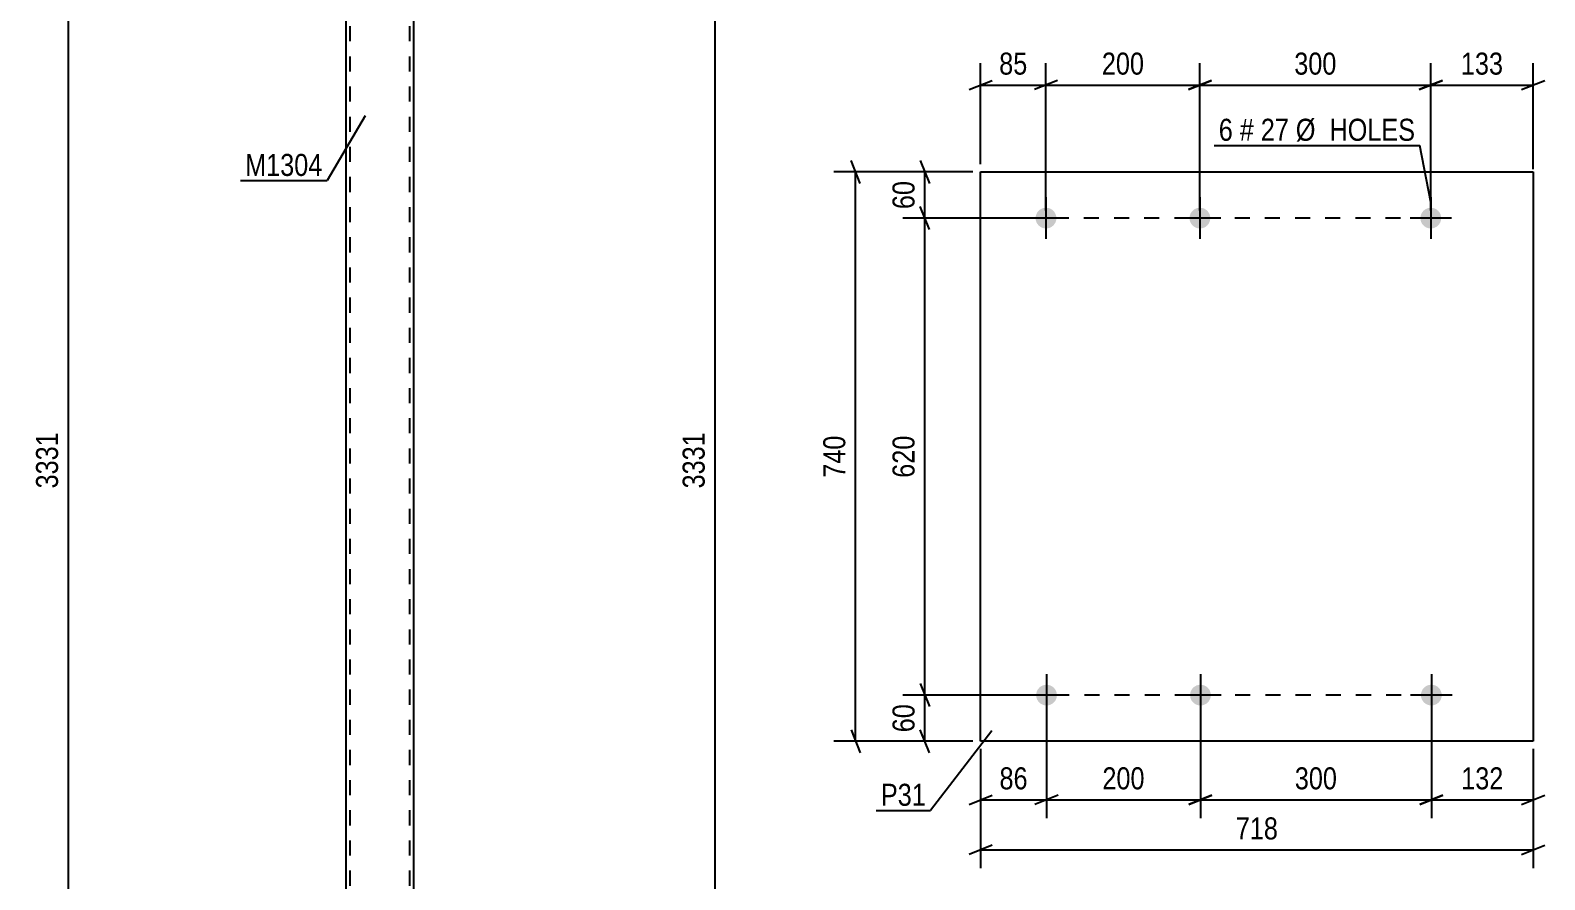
# Model space of a CAD drawing. Header units: millimetres. Extents: x 0 to 594, y 0 to 420.
# Drawn here: x 149.7 to 346.5, y 203.4 to 313.8 of the extents above; entities that cross this region are included whole.
import ezdxf

# ---------------------------------------------------------------- set-up
doc = ezdxf.new("R2010")
doc.units = ezdxf.units.MM
doc.linetypes.add('DXK_LINE_DOT2', pattern=[3.9198, 1.9599, -1.9599])
doc.styles.add('Arial Narrow', font='ARIALN.TTF', dxfattribs={"height": 0.2})

# ---------------------------------------------------------------- blocks, each defined once
blk = doc.blocks.new('Part-761544929-6126 - 5985')
at = {"color": 7, "linetype": 'DXK_LINE_DOT2'}
for p, q in [((190.77, 356.06), (199.57, 356.06)), ((190.77, 327.9), (190.77, 356.06)), ((191.3, 163.39), (191.3, 356.06)), ((199.04, 163.39), (199.04, 356.06)), ((199.57, 327.9), (199.57, 356.06)), ((190.77, 163.39), (190.77, 191.55)), ((199.57, 163.39), (199.57, 191.55)), ((190.77, 163.39), (199.57, 163.39))]:
    blk.add_line(p, q, dxfattribs=at)
at = {"color": 2, "linetype": 'Continuous'}
for p, q in [((190.77, 191.55), (190.77, 327.9)), ((199.57, 191.55), (199.57, 327.9))]:
    blk.add_line(p, q, dxfattribs=at)
blk = doc.blocks.new('Part-761544929-9482 - 9481')
at = {"color": 2, "linetype": 'Continuous'}
for p, q in [((273.2, 221.36), (273.2, 295.36)), ((273.2, 295.36), (345, 295.36)), ((345, 295.36), (345, 221.36)), ((345, 221.36), (273.2, 221.36))]:
    blk.add_line(p, q, dxfattribs=at)
blk = doc.blocks.new('Bolt-761544929-9483 - 9481')
at = {"linetype": 'Continuous'}
for points in [[(281.7, 288.01, -1), (281.7, 290.71, -1)], [(301.7, 288.01, -1), (301.7, 290.71, -1)], [(331.7, 288.01, -1), (331.7, 290.71, -1)]]:
    blk.add_hatch(color=1, dxfattribs=at).paths.add_polyline_path(points)
at = {"color": 1, "linetype": 'Continuous'}
for p, q in [((281.7, 292.06), (281.7, 286.66)), ((301.7, 292.06), (301.7, 286.66)), ((331.7, 292.06), (331.7, 286.66)), ((284.4, 289.36), (279, 289.36)), ((304.4, 289.36), (299, 289.36)), ((334.4, 289.36), (329, 289.36))]:
    blk.add_line(p, q, dxfattribs=at)
blk = doc.blocks.new('Bolt-761544929-9484 - 9481')
at = {"linetype": 'Continuous'}
for points in [[(281.77, 226.01, -1), (281.77, 228.71, -1)], [(301.77, 226.01, -1), (301.77, 228.71, -1)], [(331.77, 226.01, -1), (331.77, 228.71, -1)]]:
    blk.add_hatch(color=1, dxfattribs=at).paths.add_polyline_path(points)
at = {"color": 1, "linetype": 'Continuous'}
for p, q in [((281.77, 230.06), (281.77, 224.66)), ((301.77, 230.06), (301.77, 224.66)), ((331.77, 230.06), (331.77, 224.66)), ((284.47, 227.36), (279.07, 227.36)), ((304.47, 227.36), (299.07, 227.36)), ((334.47, 227.36), (329.07, 227.36))]:
    blk.add_line(p, q, dxfattribs=at)
blk = doc.blocks.new('Line-761544929-19454 - 9481')
at = {"color": 1, "linetype": 'DXK_LINE_DOT2'}
blk.add_line((331.77, 227.36), (281.77, 227.36), dxfattribs=at)
blk = doc.blocks.new('Line-761544929-19467 - 9481')
at = {"color": 1, "linetype": 'DXK_LINE_DOT2'}
blk.add_line((331.7, 289.36), (281.7, 289.36), dxfattribs=at)
blk = doc.blocks.new('StraightDimension-761544929-15469 - 5985')
at = {"color": 7, "linetype": 'Continuous'}
blk.add_line((154.68, 146.83), (154.68, 368.93), dxfattribs=at)
at = {"color": 0}
blk.add_wipeout([(153.93, 262.14), (149.73, 262.14), (149.73, 253.62), (153.93, 253.62)], dxfattribs=at)
at = {"color": 3, "style": 'Arial Narrow'}
blk.add_text('3331', height=2.863, rotation=90.0002, dxfattribs=at).set_placement((153.33, 254.22))
blk = doc.blocks.new('StraightDimension-761544929-15546 - 5985')
at = {"color": 7, "linetype": 'Continuous'}
blk.add_line((238.7, 146.83), (238.7, 368.93), dxfattribs=at)
at = {"color": 0}
blk.add_wipeout([(237.95, 262.14), (233.75, 262.14), (233.75, 253.62), (237.95, 253.62)], dxfattribs=at)
at = {"color": 3, "style": 'Arial Narrow'}
blk.add_text('3331', height=2.863, rotation=90.0002, dxfattribs=at).set_placement((237.35, 254.22))
blk = doc.blocks.new('StraightDimension-761544929-9926 - 9481')
at = {"color": 7, "linetype": 'Continuous'}
for p, q in [((272.2, 295.36), (263.12, 295.36)), ((265.37, 296.86), (266.57, 293.86)), ((265.97, 289.36), (265.97, 295.36)), ((280.7, 289.36), (263.12, 289.36)), ((266.57, 287.86), (265.37, 290.86))]:
    blk.add_line(p, q, dxfattribs=at)
at = {"color": 0}
blk.add_wipeout([(265.22, 294.79), (261.02, 294.79), (261.02, 289.93), (265.22, 289.93)], dxfattribs=at)
at = {"color": 3, "style": 'Arial Narrow'}
blk.add_text('60', height=2.863, rotation=90.0002, dxfattribs=at).set_placement((264.62, 290.53))
blk = doc.blocks.new('StraightDimension-761544929-9942 - 9481')
at = {"color": 7, "linetype": 'Continuous'}
for p, q in [((331.7, 290.36), (331.7, 309.51)), ((345, 295.7), (345, 309.51)), ((333.2, 307.26), (330.2, 306.06)), ((343.5, 306.06), (346.5, 307.26)), ((331.7, 306.66), (345, 306.66))]:
    blk.add_line(p, q, dxfattribs=at)
at = {"color": 0}
blk.add_wipeout([(341.69, 307.41), (341.69, 311.61), (335.01, 311.61), (335.01, 307.41)], dxfattribs=at)
at = {"color": 3, "style": 'Arial Narrow'}
blk.add_text('133', height=2.863, dxfattribs=at).set_placement((335.61, 308.01))
blk = doc.blocks.new('StraightDimension-761544929-9927 - 9481')
at = {"color": 7, "linetype": 'Continuous'}
for p, q in [((280.7, 289.36), (263.12, 289.36)), ((266.57, 287.86), (265.37, 290.86)), ((265.97, 227.36), (265.97, 289.36)), ((265.37, 228.86), (266.57, 225.86)), ((280.77, 227.36), (263.12, 227.36))]:
    blk.add_line(p, q, dxfattribs=at)
at = {"color": 0}
blk.add_wipeout([(265.22, 261.7), (261.02, 261.7), (261.02, 255.01), (265.22, 255.01)], dxfattribs=at)
at = {"color": 3, "style": 'Arial Narrow'}
blk.add_text('620', height=2.863, rotation=90.0002, dxfattribs=at).set_placement((264.62, 255.61))
blk = doc.blocks.new('StraightDimension-761544929-21634 - 9481')
at = {"color": 7, "linetype": 'Continuous'}
for p, q in [((301.7, 290.36), (301.7, 309.51)), ((331.7, 290.36), (331.7, 309.51)), ((303.2, 307.26), (300.2, 306.06)), ((330.2, 306.06), (333.2, 307.26)), ((301.7, 306.66), (331.7, 306.66))]:
    blk.add_line(p, q, dxfattribs=at)
at = {"color": 0}
blk.add_wipeout([(320.04, 307.41), (320.04, 311.61), (313.36, 311.61), (313.36, 307.41)], dxfattribs=at)
at = {"color": 3, "style": 'Arial Narrow'}
blk.add_text('300', height=2.863, dxfattribs=at).set_placement((313.96, 308.01))
blk = doc.blocks.new('StraightDimension-761544929-9928 - 9481')
at = {"color": 7, "linetype": 'Continuous'}
for p, q in [((265.37, 228.86), (266.57, 225.86)), ((280.77, 227.36), (263.12, 227.36)), ((265.97, 221.36), (265.97, 227.36)), ((266.57, 219.86), (265.37, 222.86)), ((272.2, 221.36), (263.12, 221.36))]:
    blk.add_line(p, q, dxfattribs=at)
at = {"color": 0}
blk.add_wipeout([(265.22, 226.79), (261.02, 226.79), (261.02, 221.93), (265.22, 221.93)], dxfattribs=at)
at = {"color": 3, "style": 'Arial Narrow'}
blk.add_text('60', height=2.863, rotation=90.0002, dxfattribs=at).set_placement((264.62, 222.53))
blk = doc.blocks.new('StraightDimension-761544929-9938 - 9481')
at = {"color": 7, "linetype": 'Continuous'}
for p, q in [((272.2, 295.36), (254.12, 295.36)), ((257.57, 293.86), (256.37, 296.86)), ((256.97, 221.36), (256.97, 295.36)), ((256.37, 222.86), (257.57, 219.86)), ((272.2, 221.36), (254.12, 221.36))]:
    blk.add_line(p, q, dxfattribs=at)
at = {"color": 0}
blk.add_wipeout([(256.22, 261.7), (252.02, 261.7), (252.02, 255.01), (256.22, 255.01)], dxfattribs=at)
at = {"color": 3, "style": 'Arial Narrow'}
blk.add_text('740', height=2.863, rotation=90.0002, dxfattribs=at).set_placement((255.62, 255.61))
blk = doc.blocks.new('StraightDimension-761544929-9945 - 9481')
at = {"color": 7, "linetype": 'Continuous'}
for p, q in [((273.2, 296.36), (273.2, 309.51)), ((281.7, 290.36), (281.7, 309.51)), ((271.7, 306.06), (274.7, 307.26)), ((283.2, 307.26), (280.2, 306.06)), ((273.2, 306.66), (281.7, 306.66))]:
    blk.add_line(p, q, dxfattribs=at)
at = {"color": 0}
blk.add_wipeout([(279.88, 307.41), (279.88, 311.61), (275.02, 311.61), (275.02, 307.41)], dxfattribs=at)
at = {"color": 3, "style": 'Arial Narrow'}
blk.add_text('85', height=2.863, dxfattribs=at).set_placement((275.62, 308.01))
blk = doc.blocks.new('StraightDimension-761544929-9958 - 9481')
at = {"color": 7, "linetype": 'Continuous'}
for p, q in [((331.77, 226.36), (331.77, 211.36)), ((345, 220.36), (345, 211.36)), ((333.27, 214.36), (330.27, 213.16)), ((331.77, 213.76), (345, 213.76)), ((343.5, 213.16), (346.5, 214.36))]:
    blk.add_line(p, q, dxfattribs=at)
at = {"color": 0}
blk.add_wipeout([(341.73, 214.51), (341.73, 218.71), (335.05, 218.71), (335.05, 214.51)], dxfattribs=at)
at = {"color": 3, "style": 'Arial Narrow'}
blk.add_text('132', height=2.863, dxfattribs=at).set_placement((335.65, 215.11))
blk = doc.blocks.new('StraightDimension-761544929-9961 - 9481')
at = {"color": 7, "linetype": 'Continuous'}
for p, q in [((281.77, 226.36), (281.77, 211.36)), ((273.2, 220.36), (273.2, 211.36)), ((271.7, 213.16), (274.7, 214.36)), ((273.2, 213.76), (281.77, 213.76)), ((283.27, 214.36), (280.27, 213.16))]:
    blk.add_line(p, q, dxfattribs=at)
at = {"color": 0}
blk.add_wipeout([(279.92, 214.51), (279.92, 218.71), (275.06, 218.71), (275.06, 214.51)], dxfattribs=at)
at = {"color": 3, "style": 'Arial Narrow'}
blk.add_text('86', height=2.863, dxfattribs=at).set_placement((275.66, 215.11))
blk = doc.blocks.new('StraightDimension-761544929-9974 - 9481')
at = {"color": 7, "linetype": 'Continuous'}
for p, q in [((273.2, 220.36), (273.2, 204.85)), ((345, 220.36), (345, 204.85)), ((274.7, 207.85), (271.7, 206.65)), ((273.2, 207.25), (345, 207.25)), ((343.5, 206.65), (346.5, 207.85))]:
    blk.add_line(p, q, dxfattribs=at)
at = {"color": 0}
blk.add_wipeout([(312.44, 208), (312.44, 212.2), (305.76, 212.2), (305.76, 208)], dxfattribs=at)
at = {"color": 3, "style": 'Arial Narrow'}
blk.add_text('718', height=2.863, dxfattribs=at).set_placement((306.36, 208.6))
blk = doc.blocks.new('StraightDimension-761544929-21632 - 9481')
at = {"color": 7, "linetype": 'Continuous'}
for p, q in [((281.7, 290.36), (281.7, 309.51)), ((301.7, 290.36), (301.7, 309.51)), ((283.2, 307.26), (280.2, 306.06)), ((300.2, 306.06), (303.2, 307.26)), ((281.7, 306.66), (301.7, 306.66))]:
    blk.add_line(p, q, dxfattribs=at)
at = {"color": 0}
blk.add_wipeout([(295.04, 307.41), (295.04, 311.61), (288.36, 311.61), (288.36, 307.41)], dxfattribs=at)
at = {"color": 3, "style": 'Arial Narrow'}
blk.add_text('200', height=2.863, dxfattribs=at).set_placement((288.96, 308.01))
blk = doc.blocks.new('StraightDimension-761544929-21654 - 9481')
at = {"color": 7, "linetype": 'Continuous'}
for p, q in [((281.77, 226.36), (281.77, 211.36)), ((301.77, 226.36), (301.77, 211.36)), ((283.27, 214.36), (280.27, 213.16)), ((281.77, 213.76), (301.77, 213.76)), ((300.27, 213.16), (303.27, 214.36))]:
    blk.add_line(p, q, dxfattribs=at)
at = {"color": 0}
blk.add_wipeout([(295.12, 214.51), (295.12, 218.71), (288.43, 218.71), (288.43, 214.51)], dxfattribs=at)
at = {"color": 3, "style": 'Arial Narrow'}
blk.add_text('200', height=2.863, dxfattribs=at).set_placement((289.03, 215.11))
blk = doc.blocks.new('StraightDimension-761544929-21656 - 9481')
at = {"color": 7, "linetype": 'Continuous'}
for p, q in [((301.77, 226.36), (301.77, 211.36)), ((331.77, 226.36), (331.77, 211.36)), ((303.27, 214.36), (300.27, 213.16)), ((301.77, 213.76), (331.77, 213.76)), ((330.27, 213.16), (333.27, 214.36))]:
    blk.add_line(p, q, dxfattribs=at)
at = {"color": 0}
blk.add_wipeout([(320.12, 214.51), (320.12, 218.71), (313.43, 218.71), (313.43, 214.51)], dxfattribs=at)
at = {"color": 3, "style": 'Arial Narrow'}
blk.add_text('300', height=2.863, dxfattribs=at).set_placement((314.03, 215.11))
blk = doc.blocks.new('Mark-761544929-15103 - 5985')
at = {"color": 0}
blk.add_wipeout([(187.69, 294.84), (187.69, 297.84), (177.64, 297.84), (177.64, 294.84)], dxfattribs=at)
blk.add_wipeout([(187.69, 294.84), (187.69, 297.84), (177.64, 297.84), (177.64, 294.84)], dxfattribs=at)
at = {"color": 30, "linetype": 'Continuous'}
for p in [(193.22, 302.66), (177.04, 294.24)]:
    blk.add_line(p, (188.29, 294.24), dxfattribs=at)
at = {"color": 3, "style": 'Arial Narrow'}
blk.add_text('M1304', height=2.863, dxfattribs=at).set_placement((177.64, 294.84))
blk = doc.blocks.new('Mark-761544929-10144 - 9481')
at = {"color": 0}
blk.add_wipeout([(266.1, 212.97), (266.1, 215.97), (260.25, 215.97), (260.25, 212.97)], dxfattribs=at)
blk.add_wipeout([(266.1, 212.97), (266.1, 215.97), (260.25, 215.97), (260.25, 212.97)], dxfattribs=at)
at = {"color": 30, "linetype": 'Continuous'}
for p in [(274.65, 222.71), (259.65, 212.37)]:
    blk.add_line(p, (266.7, 212.37), dxfattribs=at)
at = {"color": 3, "style": 'Arial Narrow'}
blk.add_text('P31', height=2.863, dxfattribs=at).set_placement((260.25, 212.97))
blk = doc.blocks.new('MarkSet-761544929-16238 - 9481')
at = {"color": 0}
blk.add_wipeout([(305.98, 299.41), (305.98, 302.41), (304.15, 302.41), (304.15, 299.41)], dxfattribs=at)
blk.add_wipeout([(305.98, 299.41), (305.98, 302.41), (304.15, 302.41), (304.15, 299.41)], dxfattribs=at)
at = {"color": 3, "style": 'Arial Narrow'}
blk.add_text('6', height=2.86, dxfattribs=at).set_placement((304.15, 299.41))
at = {"color": 0}
blk.add_wipeout([(308.71, 299.41), (308.71, 302.41), (306.88, 302.41), (306.88, 299.41)], dxfattribs=at)
blk.add_wipeout([(308.71, 299.41), (308.71, 302.41), (306.88, 302.41), (306.88, 299.41)], dxfattribs=at)
blk.add_wipeout([(313.26, 299.41), (313.26, 302.41), (309.61, 302.41), (309.61, 299.41)], dxfattribs=at)
blk.add_wipeout([(313.26, 299.41), (313.26, 302.41), (309.61, 302.41), (309.61, 299.41)], dxfattribs=at)
at = {"color": 3, "style": 'Arial Narrow'}
for s, height, p in [('#', 2.86, (306.88, 299.41)), ('27', 2.863, (309.61, 299.41))]:
    blk.add_text(s, height=height, dxfattribs=at).set_placement(p)
at = {"color": 0}
blk.add_wipeout([(329.69, 299.41), (329.69, 302.41), (314.16, 302.41), (314.16, 299.41)], dxfattribs=at)
blk.add_wipeout([(329.69, 299.41), (329.69, 302.41), (314.16, 302.41), (314.16, 299.41)], dxfattribs=at)
at = {"color": 7, "linetype": 'Continuous'}
for p in [(303.55, 298.81), (331.7, 291.44)]:
    blk.add_line(p, (330.29, 298.81), dxfattribs=at)
at = {"color": 3, "style": 'Arial Narrow'}
blk.add_text('Ø  HOLES', height=2.863, dxfattribs=at).set_placement((314.16, 299.41))

msp = doc.modelspace()

# ---------------------------------------------------------------- block references
for name in ['StraightDimension-761544929-15469 - 5985', 'StraightDimension-761544929-15546 - 5985', 'Part-761544929-6126 - 5985', 'Part-761544929-9482 - 9481', 'Bolt-761544929-9483 - 9481', 'Line-761544929-19467 - 9481', 'Bolt-761544929-9484 - 9481', 'Line-761544929-19454 - 9481']:
    msp.add_blockref(name, (0, 0))

# ---------------------------------------------------------------- next in the draw order: block references
for name in ['StraightDimension-761544929-9942 - 9481', 'Mark-761544929-15103 - 5985', 'StraightDimension-761544929-9926 - 9481', 'StraightDimension-761544929-9958 - 9481']:
    msp.add_blockref(name, (0, 0))

# ---------------------------------------------------------------- next in the draw order: block references
for name in ['StraightDimension-761544929-21634 - 9481', 'StraightDimension-761544929-9927 - 9481']:
    msp.add_blockref(name, (0, 0))

# ---------------------------------------------------------------- next in the draw order: block references
msp.add_blockref('StraightDimension-761544929-9928 - 9481', (0, 0))

# ---------------------------------------------------------------- next in the draw order: block references
msp.add_blockref('StraightDimension-761544929-9938 - 9481', (0, 0))

# ---------------------------------------------------------------- next in the draw order: block references
for name in ['StraightDimension-761544929-9945 - 9481', 'StraightDimension-761544929-9961 - 9481']:
    msp.add_blockref(name, (0, 0))

# ---------------------------------------------------------------- next in the draw order: block references
for name in ['StraightDimension-761544929-21632 - 9481', 'StraightDimension-761544929-9974 - 9481']:
    msp.add_blockref(name, (0, 0))

# ---------------------------------------------------------------- next in the draw order: block references
for name in ['MarkSet-761544929-16238 - 9481', 'StraightDimension-761544929-21654 - 9481', 'Mark-761544929-10144 - 9481']:
    msp.add_blockref(name, (0, 0))

# ---------------------------------------------------------------- next in the draw order: block references
msp.add_blockref('StraightDimension-761544929-21656 - 9481', (0, 0))

doc.saveas('drawing.dxf')
